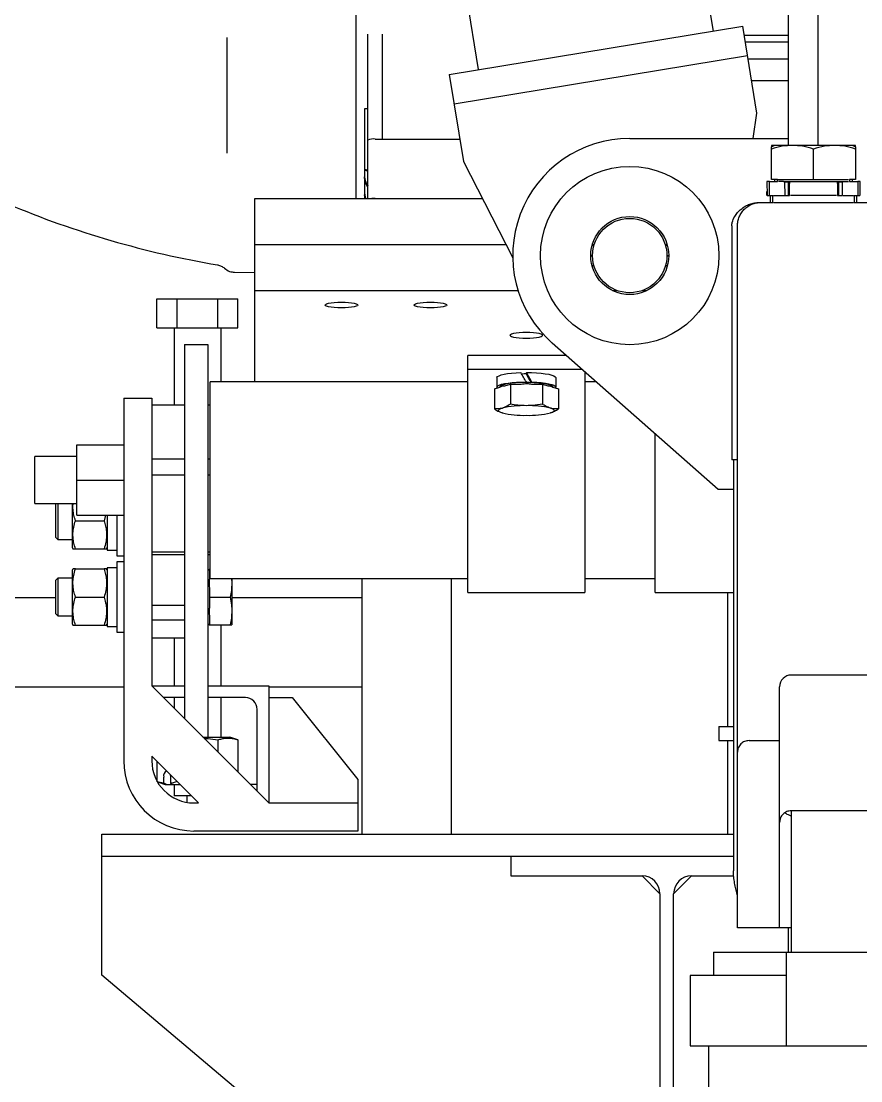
# Model space of a CAD drawing. Header units: millimetres. Extents: x 1293 to 41893, y 1011 to 26911.
# Drawn here: x 22808.7 to 23047.8, y 15268 to 15570 of the extents above; entities that cross this region are included whole.
import ezdxf

# ---------------------------------------------------------------- set-up
doc = ezdxf.new("R2010")
doc.units = ezdxf.units.MM
doc.header["$LTSCALE"] = 50
doc.layers.add('CAPA_1', color=7, linetype='Continuous')
doc.layers.add('MAQUINAS', color=11, linetype='Continuous')
doc.dimstyles.new('SLDDIMSTYLE2', dxfattribs={"dimtxt": 0.18, "dimasz": 30.769231, "dimexe": 0, "dimexo": 0.0625, "dimgap": 0, "dimtad": 0, "dimtih": 1, "dimtoh": 1, "dimdec": 0, "dimrnd": 1e-09, "dimzin": 0, "dimdsep": 46, "dimtxsty": 'Standard', "dimblk1": 'DOT', "dimblk2": 'DOT', "dimsah": 1, "dimcen": 0.09, "dimadec": 0, "dimazin": 0, "dimtfac": 30.769231, "dimtdec": 0, "dimtofl": 0, "dimtmove": 0, "dimatfit": 3, "dimldrblk": 'DOT', "dimfxl": 1, "dimfrac": 2, "dimtolj": 1, "dimtzin": 0, "dimarcsym": 0})

# ---------------------------------------------------------------- blocks, each defined once
blk = doc.blocks.new('_Dot')
at = {"color": 0, "linetype": 'ByBlock', "lineweight": -2}
blk.add_line((-0.5, 0), (-1, 0), dxfattribs=at)
at = {"color": 0, "linetype": 'ByBlock', "const_width": 0.5}
blk.add_lwpolyline([(-0.25, 0, 1), (0.25, 0, 1)], format="xyb", close=True, dxfattribs=at)

msp = doc.modelspace()

# ---------------------------------------------------------------- linework, layer by layer
at = {"color": 7, "linetype": 'Continuous', "lineweight": 25}
for p, q in [((23005.8280424, 15567.149781), (22757.6912138, 17078.1440349)), ((22938.9899745, 15556.1735736), (22690.8531459, 17067.1678276)), ((23027.1598566, 16385.8983679), (23027.1598566, 15534.5737325)), ((23035.5598566, 15783.5301166), (23035.5598566, 15534.5737325)), ((22904.0758566, 15519.3862292), (22904.0758566, 15733.977368)), ((22907.4758566, 15519.3862292), (22907.4758566, 15566.2452313)), ((22911.4758566, 15566.2452313), (22911.4758566, 15536.3596522)), ((22930.6352161, 15554.8015477), (23014.1828009, 15568.5218069)), ((23018.2556652, 15543.7206734), (23014.1828009, 15568.5218069)), ((22867.4091899, 15564.5725348), (22867.4060381, 15565.3188371)), ((22867.4091899, 15532.3207807), (22867.4091899, 15564.5725348)), ((23027.1598566, 15565.8945647), (23014.614249, 15565.8945647)), ((23027.1598566, 15563.9925292), (23014.9266029, 15563.9925292)), ((22932.007242, 15546.4467892), (23015.5548268, 15560.1670484)), ((23027.1598566, 15559.13299), (23015.7246408, 15559.13299)), ((22930.6352161, 15554.8015477), (22934.7080804, 15530.0004143)), ((23027.1598566, 15552.9698278), (23016.7367608, 15552.9698278)), ((22907.4758566, 15544.9616451), (22906.4758566, 15544.9616451)), ((22906.4758566, 15544.9616451), (22906.4758566, 15519.3862292)), ((23017.2023128, 15536.5117012), (23018.2556652, 15543.7206734)), ((22909.4758566, 15536.3596522), (22933.6637607, 15536.3596522)), ((22982.0131899, 15536.5117012), (23027.1598566, 15536.5117012)), ((22934.7080804, 15530.0004143), (22948.6862587, 15502.5250951)), ((22906.4758566, 15527.7674741), (22907.4758566, 15527.5927567)), ((22907.4758566, 15527.1953609), (22906.4758566, 15527.3679399)), ((22906.4758566, 15520.9436564), (22906.7785758, 15519.3862292)), ((22875.2425232, 15467.222143), (22875.2425232, 15519.3862292)), ((22875.2425232, 15519.3862292), (22940.1080894, 15519.3862292)), ((22906.6439648, 15519.3862292), (22906.4758566, 15520.4898476)), ((22909.4758566, 15519.4209588), (22940.0904206, 15519.4209588)), ((22875.2425232, 15506.3133419), (22946.758973, 15506.3133419)), ((22971.8170064, 15506.0147012), (22971.2644462, 15506.0147012)), ((22971.3477215, 15506.3133419), (22971.9048328, 15506.3133419)), ((22992.121547, 15506.3133419), (22992.6786583, 15506.3133419)), ((22992.7619336, 15506.0147012), (22992.2093734, 15506.0147012)), ((22970.8965492, 15503.1543276), (22971.4298839, 15503.1543276)), ((22970.896674, 15503.1204622), (22971.430015, 15503.1204622)), ((22992.5963648, 15503.1204622), (22993.1297057, 15503.1204622)), ((22992.5964959, 15503.1543276), (22993.1298306, 15503.1543276)), ((22864.6668279, 15500.5535943), (22864.6720262, 15500.5550994)), ((22971.2734396, 15500.3081691), (22971.8264876, 15500.3081691)), ((22992.1998922, 15500.3081691), (22992.7529402, 15500.3081691)), ((22866.6126185, 15499.6322125), (22866.6127448, 15499.6341732)), ((22869.4670025, 15498.4158327), (22875.2425232, 15498.3150206)), ((22869.4672407, 15498.4294778), (22869.4909037, 15498.4178471)), ((22847.3621845, 15482.5483679), (22847.3621845, 15490.8817012)), ((22847.3621845, 15490.8817012), (22870.4561953, 15490.8817012)), ((22853.1356872, 15482.5483679), (22853.1356872, 15490.8817012)), ((22864.6826926, 15482.5483679), (22864.6826926, 15490.8817012)), ((22870.4561953, 15482.5483679), (22870.4561953, 15490.8817012)), ((22875.2425232, 15493.1825718), (22950.2138947, 15493.1825718)), ((22977.1485893, 15493.1825718), (22978.5359776, 15493.1825718)), ((22985.4904022, 15493.1825718), (22986.8777905, 15493.1825718)), ((22847.3621845, 15482.5483679), (22870.4561953, 15482.5483679)), ((22852.2425232, 15482.5483679), (22852.2425232, 15460.5152545)), ((22865.5758566, 15482.5483679), (22865.5758566, 15467.222143)), ((22855.2425232, 15477.8702053), (22855.2425232, 15371.2150346)), ((22855.2425232, 15477.8702053), (22861.9091899, 15477.8702053)), ((22861.9091899, 15477.8702053), (22861.9091899, 15365.9798254)), ((23007.1598566, 15436.5117012), (22959.951881, 15478.1901755)), ((22963.9502936, 15474.6600996), (22935.9091899, 15474.6600996)), ((22935.9091899, 15407.2079261), (22935.9091899, 15474.6600996)), ((22968.4121441, 15470.7208686), (22935.9091899, 15470.7208686)), ((22952.5758566, 15469.8584159), (22952.5758566, 15469.3837776)), ((22969.2425232, 15469.9877523), (22969.2425232, 15407.2079261)), ((22935.9091899, 15467.222143), (22862.5758566, 15467.222143)), ((22862.5758566, 15411.2079261), (22862.5758566, 15467.222143)), ((22944.2091899, 15468.4055595), (22944.2091899, 15465.7137517)), ((22952.5758566, 15467.1666081), (22952.5758566, 15467.0155342)), ((22954.1539473, 15467.1405305), (22954.1539473, 15466.9863647)), ((22960.9425232, 15468.4055595), (22960.9425232, 15465.7137517)), ((22972.3750471, 15467.222143), (22969.2425232, 15467.222143)), ((22943.4652693, 15465.1885209), (22944.9964578, 15465.6490525)), ((22943.4652693, 15465.1885209), (22943.4652693, 15459.4676979)), ((22945.1966503, 15465.943291), (22944.8466299, 15465.6039892)), ((22946.4893744, 15466.0980733), (22948.0205629, 15466.558605)), ((22948.0205629, 15466.558605), (22948.0205629, 15460.837782)), ((22948.0205629, 15466.558605), (22951.0829399, 15466.558605)), ((22954.0687732, 15466.558605), (22957.1311502, 15466.558605)), ((22957.1311502, 15466.558605), (22957.1311502, 15460.837782)), ((22957.1311502, 15466.558605), (22958.6623387, 15466.0980733)), ((22960.3050832, 15465.6039892), (22959.9550628, 15465.943291)), ((22960.1552553, 15465.6490525), (22961.6864438, 15465.1885209)), ((22961.6864438, 15465.1885209), (22961.6864438, 15459.4676979)), ((22837.9091899, 15462.5483679), (22837.9091899, 15359.2150346)), ((22837.9091899, 15462.5483679), (22845.9091899, 15462.5483679)), ((22845.9091899, 15462.5483679), (22845.9091899, 15380.5483679)), ((22855.2425232, 15460.5152545), (22845.9091899, 15460.5152545)), ((22862.5758566, 15460.5152545), (22861.9091899, 15460.5152545)), ((22989.2425232, 15407.2079261), (22989.2425232, 15452.3303655)), ((22824.5758566, 15429.2150346), (22824.5758566, 15449.2150346)), ((22824.5758566, 15449.2150346), (22837.9091899, 15449.2150346)), ((22824.5758566, 15445.8817012), (22812.5758566, 15445.8817012)), ((22812.5758566, 15432.5483679), (22812.5758566, 15445.8817012)), ((22845.9091899, 15445.2198828), (22855.2425232, 15445.2198828)), ((22861.9091899, 15445.2198828), (22862.5758566, 15445.2198828)), ((22855.2425232, 15440.5774546), (22845.9091899, 15440.5774546)), ((22862.5758566, 15440.5774546), (22861.9091899, 15440.5774546)), ((22824.5758566, 15439.2150346), (22837.9091899, 15439.2150346)), ((23011.528123, 15436.5117012), (23007.1598566, 15436.5117012)), ((22812.5758566, 15432.5483679), (22824.5758566, 15432.5483679)), ((22818.6857351, 15432.5483679), (22818.5758566, 15432.4384894)), ((22818.5758566, 15422.8384894), (22818.5758566, 15432.4384894)), ((22819.1091899, 15432.5483679), (22819.1091899, 15422.3051561)), ((22823.3091899, 15419.8884894), (22823.3091899, 15432.5483679)), ((22824.1680586, 15427.6384894), (22832.3169878, 15427.6384894)), ((22824.5758566, 15429.2150346), (22837.9091899, 15429.2150346)), ((22832.7393381, 15429.2150346), (22832.3169878, 15427.6384894)), ((22833.1758566, 15429.2150346), (22833.1758566, 15419.2718227)), ((22835.9091899, 15429.2150346), (22835.9091899, 15417.6384894)), ((22818.5758566, 15422.8384894), (22819.1091899, 15422.3051561)), ((22819.1091899, 15422.3051561), (22823.3091899, 15422.3051561)), ((22823.3091899, 15419.8884894), (22823.4535275, 15419.6384894)), ((22824.1680586, 15419.6384894), (22832.3169878, 15419.6384894)), ((22833.031519, 15419.6384894), (22833.1758566, 15419.8884894)), ((22833.1758566, 15419.2718227), (22835.9091899, 15419.2718227)), ((22845.9091899, 15418.7334001), (22855.2425232, 15418.7334001)), ((22861.9091899, 15418.7334001), (22862.5758566, 15418.7334001)), ((22835.9091899, 15417.6384894), (22837.9091899, 15417.6384894)), ((22837.9091899, 15415.8817012), (22835.9091899, 15415.8817012)), ((22835.9091899, 15415.8817012), (22835.9091899, 15395.8817012)), ((22855.2425232, 15417.9148147), (22845.9091899, 15417.9148147)), ((22862.5758566, 15417.9148147), (22861.9091899, 15417.9148147)), ((22823.4535275, 15413.8817012), (22823.3091899, 15413.6317012)), ((22823.3091899, 15398.1317012), (22823.3091899, 15413.6317012)), ((22824.1680586, 15413.8817012), (22832.3169878, 15413.8817012)), ((22833.1758566, 15413.6317012), (22833.031519, 15413.8817012)), ((22833.1758566, 15414.2483679), (22833.1758566, 15397.5150346)), ((22862.3025232, 15413.7717012), (22861.9091899, 15413.3783679)), ((22862.5758566, 15413.7717012), (22862.3188296, 15413.7717012)), ((22862.4425232, 15411.119605), (22862.4425232, 15413.7717012)), ((22819.1091899, 15411.2150346), (22818.5758566, 15410.6817012)), ((22818.5758566, 15401.0817012), (22818.5758566, 15410.6817012)), ((22823.3091899, 15411.2150346), (22819.1091899, 15411.2150346)), ((22819.1091899, 15411.2150346), (22819.1091899, 15400.5483679)), ((22862.5758566, 15411.2079261), (22935.9091899, 15411.2079261)), ((22868.6274174, 15411.2079261), (22868.6958566, 15409.8267012)), ((22868.6958566, 15411.2079261), (22868.6958566, 15397.9917012)), ((22905.8365232, 15338.3617012), (22905.8365232, 15411.2079261)), ((22931.2365232, 15338.3617012), (22931.2365232, 15411.2079261)), ((22969.2425232, 15411.2079261), (22989.2425232, 15411.2079261)), ((22862.4425232, 15403.229605), (22862.4425232, 15408.5337975)), ((22935.9091899, 15407.2079261), (22969.2425232, 15407.2079261)), ((22989.2425232, 15407.2079261), (23011.528123, 15407.2079261)), ((23009.8785232, 15407.2079261), (23009.8785232, 15368.9869991)), ((22341.3898566, 15405.7277012), (22818.5758566, 15405.7277012)), ((22824.1680586, 15405.8817012), (22832.3169878, 15405.8817012)), ((22845.9091899, 15403.5871248), (22855.2425232, 15403.5871248)), ((22862.4425232, 15405.8817012), (22868.2515991, 15405.8817012)), ((22868.6958566, 15405.7277012), (22905.8365232, 15405.7277012)), ((22818.5758566, 15401.0817012), (22819.1091899, 15400.5483679)), ((22819.1091899, 15400.5483679), (22823.3091899, 15400.5483679)), ((22862.4425232, 15397.9917012), (22862.4425232, 15400.6437975)), ((22823.3091899, 15398.1317012), (22823.4535275, 15397.8817012)), ((22824.1680586, 15397.8817012), (22832.3169878, 15397.8817012)), ((22833.031519, 15397.8817012), (22833.1758566, 15398.1317012)), ((22833.1758566, 15397.5150346), (22835.9091899, 15397.5150346)), ((22855.2425232, 15399.314749), (22845.9091899, 15399.314749)), ((22861.9091899, 15398.3850346), (22862.3025232, 15397.9917012)), ((22862.4425232, 15397.9917012), (22868.2515991, 15397.9917012)), ((22865.5758566, 15397.9917012), (22865.5758566, 15380.5483679)), ((22835.9091899, 15395.8817012), (22837.9091899, 15395.8817012)), ((22845.9091899, 15394.2984535), (22855.2425232, 15394.2984535)), ((22852.2425232, 15394.2984535), (22852.2425232, 15380.5483679)), ((22341.3898566, 15380.3277012), (22837.9091899, 15380.3277012)), ((22879.2425232, 15347.2150346), (22845.9091899, 15380.5483679)), ((22845.9091899, 15380.5483679), (22855.2425232, 15380.5483679)), ((22861.9091899, 15380.5483679), (22879.2425232, 15380.5483679)), ((22879.2425232, 15380.5483679), (22879.2425232, 15347.2150346)), ((22879.2425232, 15380.3277012), (22905.8365232, 15380.3277012)), ((22855.2425232, 15377.2150346), (22849.2425232, 15377.2150346)), ((22852.2425232, 15377.2150346), (22852.2425232, 15374.2150346)), ((22872.5758566, 15377.2150346), (22861.9091899, 15377.2150346)), ((22865.5758566, 15377.2150346), (22865.5758566, 15365.9925309)), ((22879.2425232, 15377.2150346), (22885.9091899, 15377.2150346)), ((22885.9091899, 15377.2150346), (22904.5758566, 15353.8817012)), ((22875.9091899, 15350.5483679), (22875.9091899, 15373.8817012)), ((22860.4777324, 15365.9798254), (22861.9091899, 15365.9798254)), ((22861.9091899, 15365.9925309), (22868.1425232, 15365.9925309)), ((22864.6826926, 15365.1504232), (22864.6826926, 15361.7748652)), ((22870.4561953, 15365.1504232), (22868.1425232, 15365.9925309)), ((22870.4561953, 15365.1504232), (22870.4561953, 15356.0013625)), ((23009.8785232, 15364.9869991), (23009.8785232, 15338.3617012)), ((22845.9091899, 15360.5483679), (22845.9091899, 15359.2150346)), ((22845.9091899, 15360.5483679), (22859.2425232, 15347.2150346)), ((22847.3621845, 15359.0953733), (22847.3621845, 15353.4913402)), ((22847.4950989, 15353.2529285), (22849.6758566, 15352.4591976)), ((22849.2989359, 15352.8033556), (22849.2989359, 15354.5591976)), ((22849.6758566, 15352.4591976), (22851.9448321, 15352.4591976)), ((22851.1989359, 15354.5591976), (22851.1989359, 15352.8033556)), ((22851.9448321, 15352.4591976), (22851.9690005, 15352.4859691)), ((22852.0340168, 15352.4591976), (22853.9983602, 15352.4591976)), ((22852.2425232, 15352.4591976), (22852.2425232, 15349.2150346)), ((22853.1356872, 15353.3218706), (22853.1356872, 15353.3013054)), ((22873.9091899, 15352.5483679), (22875.9091899, 15352.5483679)), ((22904.5758566, 15353.8817012), (22904.5758566, 15339.2150346)), ((22857.2425232, 15349.2150346), (22852.2425232, 15349.2150346)), ((22855.9091899, 15349.2150346), (22855.9091899, 15347.382875)), ((22857.9091899, 15347.2150346), (22859.2425232, 15347.2150346)), ((22879.2425232, 15347.2150346), (22904.5758566, 15347.2150346)), ((22831.6925232, 15338.3617012), (23011.528123, 15338.3617012)), ((22831.6925232, 15298.1450346), (22831.6925232, 15338.3617012)), ((22904.5758566, 15339.2150346), (22857.9091899, 15339.2150346)), ((22831.6925232, 15332.0117012), (23011.528123, 15332.0117012)), ((22948.1258566, 15332.0117012), (22948.1258566, 15326.4237012)), ((22948.1258566, 15326.4237012), (22985.5485232, 15326.4237012)), ((22985.5485232, 15326.4237012), (22990.6285232, 15321.3437012)), ((22994.5231899, 15321.3437012), (22999.6031899, 15326.4237012)), ((22999.6031899, 15326.4237012), (23011.6259181, 15326.4237012)), ((22990.6285232, 15321.3437012), (22990.6285232, 15204.8423679)), ((22994.5231899, 15204.8423679), (22994.5231899, 15321.3437012)), ((23027.1598566, 15311.6536658), (23027.1598566, 15304.7117012)), ((22948.1258566, 15199.7623679), (22831.6925232, 15298.1450346))]:
    msp.add_line(p, q, dxfattribs=at)
at = {"color": 7, "linetype": 'Continuous', "lineweight": 25, "flags": 128}
for points in [[(22895.2425232, 15489.0728983), (22895.3595263, 15489.25322), (22895.7046685, 15489.4244995), (22896.260643, 15489.5781484), (22896.9995708, 15489.7064618), (22897.8843991, 15489.8030058), (22898.8707589, 15489.8629391), (22899.9091899, 15489.8832565), (22900.9476209, 15489.8629391), (22901.9339807, 15489.8030058), (22902.818809, 15489.7064618), (22903.5577368, 15489.5781484), (22904.1137113, 15489.4244995), (22904.4588535, 15489.25322), (22904.5758566, 15489.0728983)], [(22904.5758566, 15489.0728983), (22904.4588535, 15488.8925767), (22904.1137113, 15488.7212971), (22903.5577368, 15488.5676483), (22902.818809, 15488.4393348), (22901.9339807, 15488.3427908), (22900.9476209, 15488.2828575), (22899.9091899, 15488.2625401), (22898.8707589, 15488.2828575), (22897.8843991, 15488.3427908), (22896.9995708, 15488.4393348), (22896.260643, 15488.5676483), (22895.7046685, 15488.7212971), (22895.3595263, 15488.8925767), (22895.2425232, 15489.0728983)], [(22920.5758566, 15489.0728983), (22920.6928596, 15489.25322), (22921.0380018, 15489.4244995), (22921.5939763, 15489.5781484), (22922.3329041, 15489.7064618), (22923.2177324, 15489.8030058), (22924.2040922, 15489.8629391), (22925.2425232, 15489.8832565), (22926.2809542, 15489.8629391), (22927.267314, 15489.8030058), (22928.1521423, 15489.7064618), (22928.8910701, 15489.5781484), (22929.4470446, 15489.4244995), (22929.7921868, 15489.25322), (22929.9091899, 15489.0728983)], [(22929.9091899, 15489.0728983), (22929.7921868, 15488.8925767), (22929.4470446, 15488.7212971), (22928.8910701, 15488.5676483), (22928.1521423, 15488.4393348), (22927.267314, 15488.3427908), (22926.2809542, 15488.2828575), (22925.2425232, 15488.2625401), (22924.2040922, 15488.2828575), (22923.2177324, 15488.3427908), (22922.3329041, 15488.4393348), (22921.5939763, 15488.5676483), (22921.0380018, 15488.7212971), (22920.6928596, 15488.8925767), (22920.5758566, 15489.0728983)], [(22957.2425232, 15480.4483722), (22957.1255201, 15480.6286938), (22956.7803779, 15480.7999734), (22956.2244035, 15480.9536222), (22955.4854756, 15481.0819357), (22954.6006473, 15481.1784796), (22953.6142876, 15481.2384129), (22952.5758566, 15481.2587303), (22951.5374255, 15481.2384129), (22950.5510658, 15481.1784796), (22949.6662375, 15481.0819357), (22948.9273096, 15480.9536222), (22948.3713352, 15480.7999734), (22948.026193, 15480.6286938), (22947.9091899, 15480.4483722)], [(22947.9091899, 15480.4483722), (22948.026193, 15480.2680505), (22948.3713352, 15480.0967709), (22948.9273096, 15479.9431221), (22949.6662375, 15479.8148086), (22950.5510658, 15479.7182647), (22951.5374255, 15479.6583314), (22952.5758566, 15479.638014), (22953.6142876, 15479.6583314), (22954.6006473, 15479.7182647), (22955.4854756, 15479.8148086), (22956.2244035, 15479.9431221), (22956.7803779, 15480.0967709), (22957.1255201, 15480.2680505), (22957.2425232, 15480.4483722)], [(22944.2091899, 15468.4055595), (22944.2162221, 15468.4651143), (22944.3904048, 15468.7063015), (22944.7937179, 15468.9390702), (22945.4148717, 15469.1569046), (22946.2364785, 15469.3537071), (22947.2355398, 15469.5239687), (22948.3840893, 15469.6629234), (22949.6499763, 15469.7666814), (22950.9977658, 15469.8323384)], [(22952.5758566, 15469.8584159), (22954.028713, 15469.8363438), (22955.4374251, 15469.770798), (22956.7591899, 15469.6637701), (22957.9538462, 15469.5185121), (22958.9850951, 15469.3394376), (22959.8216024, 15469.1319877), (22960.4379515, 15468.9024657), (22960.8154148, 15468.6578454), (22960.9425232, 15468.4055595)], [(22944.3449412, 15465.4530975), (22944.2617977, 15465.5510833), (22944.2223522, 15465.795214), (22944.4189597, 15466.0370426), (22944.8460645, 15466.2697357), (22945.4915974, 15466.4867179), (22946.3373171, 15466.6818576), (22947.3593252, 15466.8496405), (22948.5287419, 15466.9853256), (22949.8125217, 15467.0850786), (22951.1743878, 15467.1460807), (22952.5758566, 15467.1666081)], [(22959.0681603, 15466.3646429), (22958.2688621, 15466.5607152), (22957.2756954, 15466.7279451), (22956.1224813, 15466.8606379), (22954.8484911, 15466.9542749), (22953.4971091, 15467.0056673), (22952.114355, 15467.0130651), (22950.7473167, 15466.9762163), (22949.4425472, 15466.8963759), (22948.2444787, 15466.7762625), (22947.1939102, 15466.6199666), (22946.3266173, 15466.4328107), (22945.6721349, 15466.2211681), (22945.2527503, 15465.992246), (22945.1966503, 15465.943291)], [(22952.5758566, 15469.4474486), (22951.9486858, 15469.441741), (22951.2285049, 15469.4208393)], [(22954.1539473, 15467.1405305), (22955.5418728, 15467.0722516), (22956.8416266, 15466.9635882), (22958.0145705, 15466.8177704), (22959.025836, 15466.6391331), (22959.8453609, 15466.4329868), (22960.4487829, 15466.2054594), (22960.8181639, 15465.963315), (22960.9425232, 15465.7137517)], [(22959.9550628, 15465.943291), (22959.646371, 15466.1464053), (22959.0681603, 15466.3646429)], [(22960.9425232, 15465.7137517), (22960.8243107, 15465.4703892), (22960.8067719, 15465.4530975)], [(22945.7429161, 15458.3451476), (22945.286447, 15458.5058812), (22944.9547018, 15458.6755858), (22944.7533566, 15458.8513578), (22944.6858566, 15459.0301897), (22944.7533566, 15459.2090216), (22944.9547018, 15459.3847936), (22945.286447, 15459.5544982), (22945.7429161, 15459.7152318)], [(22959.408797, 15459.7152318), (22959.8652661, 15459.5544982), (22960.1970113, 15459.3847936), (22960.3983565, 15459.2090216), (22960.4658566, 15459.0301897), (22960.3983565, 15458.8513578), (22960.1970113, 15458.6755858), (22959.8652661, 15458.5058812), (22959.408797, 15458.3451476)], [(22851.1142681, 15355.3432897), (22851.1266214, 15355.2862961), (22851.1989359, 15354.5591976)]]:
    msp.add_lwpolyline(points, dxfattribs=at)
at = {"color": 7, "linetype": 'Continuous', "lineweight": 25}
for radius in [25.4, 11.1166667, 10.5833333]:
    msp.add_circle((22982.0131899, 15503.1783679), radius, dxfattribs=at)
for centre, radius, start, end in [((22908.9909334, 15533.2197947), 3.1770829, 81.220539053, 118.48161318), ((22982.0131899, 15503.1783679), 33.3333333, 90, 228.559702872), ((22909.4517721, 15509.0664953), 10.3544916, 89.866730487, 94.695912296), ((22909.6309131, 15766.7395366), 270, 247.167883296, 260.413080829), ((22951.8539137, 15433.1812348), 27.2286116, 88.480674499, 102.969535847), ((22951.8539137, 15484.8791446), 27.2286116, 257.030464152, 271.519325501), ((22953.2977994, 15433.1812348), 27.2286116, 77.030464153, 91.519325501), ((22953.2977994, 15484.8791446), 27.2286116, 268.480674499, 282.969535847), ((22872.5758566, 15373.8817012), 3.3333333, 0, 90), ((22857.9091899, 15359.2150346), 20, 180, 270), ((22857.9091899, 15359.2150346), 12, 180, 270), ((22851.2304217, 15354.8609309), 1.9549119, 127.38827176, 188.878881258), ((22985.5485232, 15321.3437012), 5.08, 0, 90), ((22999.6031899, 15321.3437012), 5.08, 90, 180)]:
    msp.add_arc(centre, radius, start, end, dxfattribs=at)
for centre, major_axis, ratio, start_param, end_param in [((22952.5758566, 15465.7137517), (-8.3426635, 14.3403629), 0.0441625441, 4.7881555026, 4.9779085926), ((22952.5758566, 15468.4055595), (-8.3426635, 14.3403629), 0.0441625441, 4.5984024125, 4.7881555026), ((22952.5758566, 15468.4055595), (-5.6171718, 9.6554634), 0.0441625441, 4.539944727, 4.7881555026), ((22833.1758566, 15405.8817012), (14.4914918, 0), 0.5773502692, 1.4763438258, 1.5707963268), ((22835.9091899, 15405.8817012), (14.4914918, 0), 0.5773502692, 1.5707963268, 1.7605494168)]:
    msp.add_ellipse(centre, major_axis=major_axis, ratio=ratio, start_param=start_param, end_param=end_param, dxfattribs=at)
for points, knots in [([(22906.4758566, 15526.0446349), (22906.5249609, 15525.3589103), (22906.6014079, 15524.2913558), (22907.2454894, 15523.4525159), (22907.4758566, 15523.1524899)], [0, 0, 0, 0, 0.6423322199, 1, 1, 1, 1]), ([(22907.4340842, 15522.609362), (22907.1507766, 15523.0831528), (22906.5986903, 15524.0064366), (22906.5160764, 15525.072044), (22906.4758566, 15525.5908261)], [0, 0, 0, 0, 0.5131583086, 1, 1, 1, 1]), ([(22864.6744245, 15500.5085914), (22865.0212672, 15500.4260949), (22865.724127, 15500.2589196), (22866.3190197, 15499.7913946), (22866.6203487, 15499.5545807)], [0, 0, 0, 0, 0.49347333539, 1, 1, 1, 1]), ([(22866.6066781, 15499.5672349), (22867.0760397, 15499.2192851), (22867.9666281, 15498.5590691), (22869.0013626, 15498.4623001), (22869.490767, 15498.4165307)], [0, 0, 0, 0, 0.5270241305, 1, 1, 1, 1]), ([(22951.0829399, 15466.558605), (22951.6401002, 15466.6326146), (22952.6368645, 15466.7650184), (22953.630534, 15466.6217783), (22954.0687732, 15466.558605)], [0, 0, 0, 0, 0.5589688535, 1, 1, 1, 1]), ([(22944.9964578, 15465.6490525), (22945.2750379, 15465.80685), (22945.7734201, 15466.0891509), (22946.2702548, 15466.0953426), (22946.4893744, 15466.0980733)], [0, 0, 0, 0, 0.5589688535, 1, 1, 1, 1]), ([(22958.6623387, 15466.0980733), (22958.9409188, 15466.0882951), (22959.4393009, 15466.0708017), (22959.9361357, 15465.7781299), (22960.1552553, 15465.6490525)], [0, 0, 0, 0, 0.5589688535, 1, 1, 1, 1]), ([(22948.0205629, 15460.837782), (22947.5768734, 15460.5611626), (22946.8220899, 15460.0905909), (22946.0578908, 15459.8247865), (22945.7429161, 15459.7152318)], [0, 0, 0, 0, 0.5878368927, 1, 1, 1, 1]), ([(22952.5758566, 15460.4002738), (22951.76647, 15460.4246874), (22950.2378889, 15460.470794), (22948.7300149, 15460.7203611), (22948.0205629, 15460.837782)], [0, 0, 0, 0, 0.5295018363, 1, 1, 1, 1]), ([(22957.1311502, 15460.837782), (22956.243771, 15460.69461), (22954.734204, 15460.4510526), (22953.2058059, 15460.4150944), (22952.5758566, 15460.4002738)], [0, 0, 0, 0, 0.5878368927, 1, 1, 1, 1]), ([(22959.408797, 15459.7152318), (22959.0041037, 15459.8613639), (22958.2398132, 15460.1373442), (22957.4858762, 15460.6136711), (22957.1311502, 15460.837782)], [0, 0, 0, 0, 0.5295018363, 1, 1, 1, 1]), ([(22945.7429161, 15459.7152318), (22945.3382229, 15459.6179267), (22944.5739323, 15459.4341596), (22943.8199953, 15459.456967), (22943.4652693, 15459.4676979)], [0, 0, 0, 0, 0.5295018363, 1, 1, 1, 1]), ([(22943.4652693, 15459.4676979), (22943.9089245, 15459.1903302), (22944.6404433, 15458.7329939), (22945.3810882, 15458.4741287), (22945.6725431, 15458.3722614)], [0, 0, 0, 0, 0.60648497666, 1, 1, 1, 1]), ([(22961.6864438, 15459.4676979), (22961.2427542, 15459.4579732), (22960.4879707, 15459.4414302), (22959.7237717, 15459.6353183), (22959.408797, 15459.7152318)], [0, 0, 0, 0, 0.5878368927, 1, 1, 1, 1]), ([(22959.4791063, 15458.3738575), (22959.8602813, 15458.5120036), (22960.6010293, 15458.7804667), (22961.3317421, 15459.2431181), (22961.6864438, 15459.4676979)], [0, 0, 0, 0, 0.5145811349, 1, 1, 1, 1]), ([(22824.1680586, 15427.6384894), (22824.0043947, 15428.1712783), (22823.6958307, 15429.1757728), (22823.4781297, 15430.6672544), (22823.413377, 15431.7785748), (22823.4979344, 15432.3938783), (22823.5191649, 15432.5483679)], [0, 0, 0, 0, 0.3322219037, 0.6263552041, 0.9061857167, 1, 1, 1, 1]), ([(22824.1680586, 15419.6384894), (22824.0054678, 15420.1711896), (22823.6989267, 15421.1755169), (22823.4675983, 15422.6681248), (22823.430392, 15424.1848606), (22823.6303967, 15425.850822), (22823.9813131, 15427.0175808), (22824.1680586, 15427.6384894)], [0, 0, 0, 0, 0.20345664296, 0.38358737252, 0.55495890483, 0.76316453664, 1, 1, 1, 1]), ([(22832.3169878, 15427.6384894), (22832.4795787, 15427.1057892), (22832.7861197, 15426.1014619), (22833.0174482, 15424.608854), (22833.0546545, 15423.0921182), (22832.8546497, 15421.4261568), (22832.5037334, 15420.259398), (22832.3169878, 15419.6384894)], [0, 0, 0, 0, 0.203456643, 0.3835873725, 0.5549589048, 0.7631645367, 1, 1, 1, 1]), ([(22823.4737139, 15419.6384894), (22823.4682762, 15419.6384894), (22823.4421964, 15419.6384894), (22823.6412331, 15419.6384894), (22823.9850769, 15419.6384894), (22824.1680586, 15419.6384894)], [0, 0, 0, 0, 0.1097190221, 0.5262232854, 1, 1, 1, 1]), ([(22832.3169878, 15419.6384894), (22832.477898, 15419.6384894), (22832.7812704, 15419.6384894), (22833.0089714, 15419.6384894), (22833.0106667, 15419.6384894), (22833.0113326, 15419.6384894)], [0, 0, 0, 0, 0.406822448, 0.7670034836, 1, 1, 1, 1]), ([(22824.1680586, 15405.8817012), (22824.0054678, 15406.4144014), (22823.6989267, 15407.4187287), (22823.4675983, 15408.9113366), (22823.430392, 15410.4280725), (22823.6303967, 15412.0940338), (22823.9813131, 15413.2607926), (22824.1680586, 15413.8817012)], [0, 0, 0, 0, 0.203456643, 0.3835873725, 0.5549589048, 0.7631645367, 1, 1, 1, 1]), ([(22824.1680586, 15413.8817012), (22824.0071484, 15413.8817012), (22823.703776, 15413.8817012), (22823.4760751, 15413.8817012), (22823.4743798, 15413.8817012), (22823.4737139, 15413.8817012)], [0, 0, 0, 0, 0.4068224481, 0.7670034837, 1, 1, 1, 1]), ([(22832.3169878, 15413.8817012), (22832.4795787, 15413.3490011), (22832.7861197, 15412.3446738), (22833.0174482, 15410.8520659), (22833.0546545, 15409.33533), (22832.8546497, 15407.6693687), (22832.5037334, 15406.5026099), (22832.3169878, 15405.8817012)], [0, 0, 0, 0, 0.203456643, 0.3835873725, 0.5549589048, 0.7631645367, 1, 1, 1, 1]), ([(22833.0113326, 15413.8817012), (22833.0167703, 15413.8817012), (22833.04285, 15413.8817012), (22832.8438134, 15413.8817012), (22832.4999696, 15413.8817012), (22832.3169878, 15413.8817012)], [0, 0, 0, 0, 0.1097190221, 0.5262232854, 1, 1, 1, 1]), ([(22862.3025232, 15409.8267012), (22862.3100259, 15410.0671853), (22862.3235597, 15410.5009891), (22862.405851, 15410.9289078), (22862.4425232, 15411.119605)], [0, 0, 0, 0, 0.5543613921, 1, 1, 1, 1]), ([(22862.4425232, 15408.5337975), (22862.3974694, 15408.7759278), (22862.3177453, 15409.2043849), (22862.3071367, 15409.6380915), (22862.3025232, 15409.8267012)], [0, 0, 0, 0, 0.5651211938, 1, 1, 1, 1]), ([(22868.6958566, 15409.8267012), (22868.6710664, 15409.125752), (22868.6242485, 15407.8019619), (22868.3708314, 15406.4961047), (22868.2515991, 15405.8817012)], [0, 0, 0, 0, 0.52950183629, 1, 1, 1, 1]), ([(22824.1680586, 15397.8817012), (22824.0054678, 15398.4144014), (22823.6989267, 15399.4187287), (22823.4675983, 15400.9113366), (22823.430392, 15402.4280725), (22823.6303967, 15404.0940338), (22823.9813131, 15405.2607926), (22824.1680586, 15405.8817012)], [0, 0, 0, 0, 0.203456643, 0.3835873725, 0.5549589048, 0.7631645366, 1, 1, 1, 1]), ([(22832.3169878, 15405.8817012), (22832.4795787, 15405.3490011), (22832.7861197, 15404.3446738), (22833.0174482, 15402.8520659), (22833.0546545, 15401.33533), (22832.8546497, 15399.6693687), (22832.5037334, 15398.5026099), (22832.3169878, 15397.8817012)], [0, 0, 0, 0, 0.203456643, 0.3835873725, 0.5549589048, 0.7631645367, 1, 1, 1, 1]), ([(22862.4425232, 15400.6437975), (22862.3673719, 15401.1263124), (22862.2329256, 15401.9895356), (22862.3783753, 15402.8500787), (22862.4425232, 15403.229605)], [0, 0, 0, 0, 0.5589688535, 1, 1, 1, 1]), ([(22868.2515991, 15405.8817012), (22868.3969798, 15405.1132084), (22868.6442944, 15403.805885), (22868.6808073, 15402.4822534), (22868.6958566, 15401.9367012)], [0, 0, 0, 0, 0.5878368927, 1, 1, 1, 1]), ([(22868.6958566, 15401.9367012), (22868.6710664, 15401.235752), (22868.6242485, 15399.9119619), (22868.3708314, 15398.6061047), (22868.2515991, 15397.9917012)], [0, 0, 0, 0, 0.5295018363, 1, 1, 1, 1]), ([(22823.4737139, 15397.8817012), (22823.4682762, 15397.8817012), (22823.4421964, 15397.8817012), (22823.6412331, 15397.8817012), (22823.9850769, 15397.8817012), (22824.1680586, 15397.8817012)], [0, 0, 0, 0, 0.1097190221, 0.5262232854, 1, 1, 1, 1]), ([(22832.3169878, 15397.8817012), (22832.477898, 15397.8817012), (22832.7812704, 15397.8817012), (22833.0089714, 15397.8817012), (22833.0106667, 15397.8817012), (22833.0113326, 15397.8817012)], [0, 0, 0, 0, 0.406822448, 0.7670034836, 1, 1, 1, 1]), ([(22862.3188296, 15397.9917012), (22862.3134323, 15397.9917012), (22862.2669613, 15397.9917012), (22862.3601541, 15397.9917012), (22862.4425232, 15397.9917012)], [0, 0, 0, 0, 0.1161424443, 1, 1, 1, 1]), ([(22868.2515991, 15397.9917012), (22868.3969798, 15397.9917012), (22868.6442944, 15397.9917012), (22868.6808073, 15397.9917012), (22868.6958566, 15397.9917012)], [0, 0, 0, 0, 0.5878368927, 1, 1, 1, 1]), ([(22860.8363057, 15365.6212521), (22861.2177907, 15365.6005537), (22862.5091254, 15365.5304891), (22863.7842584, 15365.3075217), (22864.6826926, 15365.1504232)], [0, 0, 0, 0, 0.2954192007, 1, 1, 1, 1]), ([(22864.6826926, 15365.1504232), (22865.0682399, 15365.2787403), (22865.7990467, 15365.5219662), (22866.8717587, 15365.7024905), (22867.9621433, 15365.7315234), (22869.1569137, 15365.5762826), (22870.0066235, 15365.2977772), (22870.4561953, 15365.1504232)], [0, 0, 0, 0, 0.201831091, 0.3825718256, 0.5554308576, 0.7647835422, 1, 1, 1, 1]), ([(22849.2989359, 15352.8033556), (22848.9523677, 15352.8637013), (22848.3033279, 15352.9767144), (22847.6613603, 15353.1981226), (22847.3621845, 15353.3013054)], [0, 0, 0, 0, 0.5339706758, 1, 1, 1, 1]), ([(22850.1340168, 15352.4591976), (22849.9812383, 15352.522073), (22849.7028338, 15352.6366494), (22849.4245206, 15352.7515213), (22849.2989359, 15352.8033556)], [0, 0, 0, 0, 0.5487645085, 1, 1, 1, 1]), ([(22853.1356872, 15353.3013054), (22852.7600224, 15353.173801), (22852.1176561, 15352.9557754), (22851.4684692, 15352.8480724), (22851.1989359, 15352.8033556)], [0, 0, 0, 0, 0.5848140029, 1, 1, 1, 1]), ([(22851.1989359, 15352.8033556), (22851.3579024, 15352.7377498), (22851.6362187, 15352.622888), (22851.9146274, 15352.5083253), (22852.0340168, 15352.4591976)], [0, 0, 0, 0, 0.5711721774, 1, 1, 1, 1])]:
    msp.add_open_spline(points, degree=3, knots=knots, dxfattribs=at)
at = {"layer": 'MAQUINAS', "linetype": 'Continuous', "lineweight": 25}
for p, q in [((23022.3569527, 15524.8137325), (23022.3569527, 15534.162245)), ((23022.3571564, 15534.1625245), (23023.1144334, 15534.5737325)), ((23045.5998841, 15534.5737325), (23023.1140345, 15534.5737325)), ((23034.3569527, 15524.8137325), (23034.3569527, 15533.5019357)), ((23045.5994721, 15534.5737325), (23046.3567514, 15534.1625232)), ((23046.3569527, 15534.1622586), (23046.3569527, 15524.8137325)), ((23021.1028596, 15524.2803325), (23021.1474049, 15520.3203325)), ((23021.7746574, 15524.2803325), (23024.116542, 15524.2803325)), ((23021.7748125, 15520.3203325), (23021.7748125, 15524.2803325)), ((23024.1165748, 15524.8137325), (23022.3569527, 15524.8137325)), ((23023.2902861, 15524.8137325), (23023.2902861, 15524.2803325)), ((23024.1165742, 15524.2803325), (23024.1165742, 15524.8137325)), ((23025.8379884, 15524.2803325), (23024.3499052, 15524.2803325)), ((23026.1025245, 15524.2107879), (23026.1734912, 15520.3203325)), ((23027.230443, 15520.3203325), (23027.230443, 15524.2107879)), ((23041.4834625, 15524.2107879), (23041.4834625, 15520.3203325)), ((23042.6269527, 15520.3203325), (23042.6269527, 15524.2107879)), ((23044.5973313, 15524.8137325), (23044.5973313, 15524.2803325)), ((23046.3569527, 15524.8137325), (23044.5973335, 15524.8137325)), ((23044.5973741, 15524.2803325), (23046.9392237, 15524.2803325)), ((23045.4236194, 15524.2803325), (23045.4236194, 15524.8137325)), ((23046.939093, 15524.2803325), (23046.939093, 15520.3203325)), ((23047.6202861, 15520.3203325), (23047.6202861, 15524.2803325)), ((23021.0936194, 15521.4728113), (23021.0936194, 15520.3203325)), ((23021.0951769, 15520.3203325), (23021.0974128, 15521.4728113)), ((23027.5456209, 15520.3203325), (23027.5456209, 15523.7469991)), ((23041.1682846, 15523.7469991), (23041.1682846, 15520.3203325)), ((23018.867045, 15518.3203325), (23022.7593088, 15518.3203325)), ((23021.1474049, 15520.3203325), (23022.7592763, 15520.3203325)), ((23022.0236194, 15520.3203325), (23022.0236194, 15518.3203325)), ((23022.7593085, 15518.3203325), (23022.7593085, 15520.3203325)), ((23022.9926399, 15520.3203325), (23026.1734912, 15520.3203325)), ((23027.2304419, 15520.3203325), (23027.545572, 15520.3203325)), ((23030.3569527, 15518.3203325), (23038.3569527, 15518.3203325)), ((23041.1683172, 15520.3203325), (23041.4834977, 15520.3203325)), ((23045.954597, 15520.3203325), (23045.954597, 15518.3203325)), ((23045.9546011, 15518.3203325), (23058.8612594, 15518.3203325)), ((23045.9546328, 15520.3203325), (23046.9391074, 15520.3203325)), ((23046.6902861, 15518.3203325), (23046.6902861, 15520.3203325)), ((23011.0957143, 15511.6536658), (23011.0957143, 15444.9869991)), ((23012.6902861, 15311.6536658), (23012.6902861, 15511.6536658)), ((23011.5281826, 15444.9869991), (23011.0957765, 15444.9869991)), ((23011.528123, 15444.9869991), (23011.528123, 15327.9024876)), ((23124.0236194, 15383.6536658), (23028.0236194, 15383.6536658)), ((23024.6902861, 15311.6536658), (23024.6902861, 15380.3203325)), ((23007.3569527, 15368.9869991), (23007.3569527, 15364.9869991)), ((23016.0236194, 15364.9869991), (23024.6902861, 15364.9869991)), ((23028.0236194, 15344.9869991), (23028.0236194, 15304.7117012)), ((23124.0236194, 15344.9869991), (23028.0236194, 15344.9869991)), ((23024.6902861, 15311.6536658), (23012.6902861, 15311.6536658)), ((23005.9091899, 15304.7117012), (23145.9091899, 15304.7117012)), ((23005.9091899, 15304.7117012), (23005.9091899, 15298.0450346)), ((23026.5758566, 15304.7117012), (23026.5758566, 15278.0450346)), ((23026.5758566, 15298.0450346), (22999.2425232, 15298.0450346)), ((22999.2425232, 15298.0450346), (22999.2425232, 15278.0450346)), ((22999.2425232, 15278.0450346), (23200.5758566, 15278.0450346)), ((23004.5758566, 15258.0450346), (23004.5758566, 15278.0450346))]:
    msp.add_line(p, q, dxfattribs=at)
for centre, start, end in [((23028.0236194, 15380.3203325), 90, 180), ((23009.3569527, 15320.3203325), 0, 14.651548285)]:
    msp.add_arc(centre, 3.3333333, start, end, dxfattribs=at)
for points, knots in [([(23022.3569527, 15534.5737325), (23022.3569489, 15534.5556844), (23022.3569412, 15534.518889), (23022.3570838, 15534.2828049), (23022.3571564, 15534.1625196)], [0, 0, 0, 0, 0.4904984456, 1, 1, 1, 1]), ([(23023.114409, 15534.5737325), (23022.9893373, 15534.5737325), (23022.5219012, 15534.5737325), (23022.426689, 15534.5737325), (23022.3569527, 15534.5737325)], [0, 0, 0, 0, 0.26756949692, 1, 1, 1, 1]), ([(23028.3569527, 15534.5737325), (23027.3886049, 15534.5236058), (23025.3555973, 15534.4183667), (23023.3875787, 15533.8169105), (23022.3569527, 15533.5019357)], [0, 0, 0, 0, 0.476312925, 1, 1, 1, 1]), ([(23034.3569527, 15533.5019357), (23033.3263268, 15533.8169105), (23031.3583082, 15534.4183667), (23029.3253006, 15534.5236058), (23028.3569527, 15534.5737325)], [0, 0, 0, 0, 0.523687075, 1, 1, 1, 1]), ([(23040.3569527, 15534.5737325), (23039.3886049, 15534.5236058), (23037.3555973, 15534.4183667), (23035.3875787, 15533.8169105), (23034.3569527, 15533.5019357)], [0, 0, 0, 0, 0.476312925, 1, 1, 1, 1]), ([(23046.3569527, 15533.5019357), (23045.3263268, 15533.8169105), (23043.3583082, 15534.4183667), (23041.3253006, 15534.5236058), (23040.3569527, 15534.5737325)], [0, 0, 0, 0, 0.523687075, 1, 1, 1, 1]), ([(23046.3569527, 15534.5737325), (23046.2872164, 15534.5737325), (23046.1920043, 15534.5737325), (23045.7245686, 15534.5737325), (23045.5994973, 15534.5737325)], [0, 0, 0, 0, 0.732430894, 1, 1, 1, 1]), ([(23046.3567514, 15534.1625186), (23046.3568234, 15534.2828033), (23046.3569648, 15534.5188882), (23046.3569567, 15534.555684), (23046.3569527, 15534.5737325)], [0, 0, 0, 0, 0.50949783115, 1, 1, 1, 1]), ([(23024.2332548, 15524.8137325), (23024.5186012, 15524.8137325), (23025.1204154, 15524.8137325), (23026.4870734, 15524.8137325), (23028.1674342, 15524.8137325), (23030.0950429, 15524.8137325), (23032.1839309, 15524.8137325), (23033.6326121, 15524.8137325), (23034.3569527, 15524.8137325)], [0, 0, 0, 0, 0.15278080562, 0.32222464449, 0.49166848337, 0.66111232225, 0.83055616112, 1, 1, 1, 1]), ([(23025.8379884, 15524.2803325), (23025.8847761, 15524.2769523), (23025.977446, 15524.2702574), (23026.0611042, 15524.2304815), (23026.1025245, 15524.2107879)], [0, 0, 0, 0, 0.5048849554, 1, 1, 1, 1]), ([(23026.0713218, 15524.2803325), (23026.2776296, 15524.2803325), (23026.9299361, 15524.2803325), (23028.3380125, 15524.2803325), (23030.2086687, 15524.2803325), (23032.2466341, 15524.2803325), (23033.6535132, 15524.2803325), (23034.3569527, 15524.2803325)], [0, 0, 0, 0, 0.1036565163, 0.3277423872, 0.5518282582, 0.7759141291, 1, 1, 1, 1]), ([(23026.1025245, 15524.2107879), (23026.1651349, 15524.2107879), (23026.2903557, 15524.2107879), (23026.7460807, 15524.2107879), (23027.1164468, 15524.2107879), (23027.230443, 15524.2107879)], [0, 0, 0, 0, 0.40905568753, 0.81811137506, 1, 1, 1, 1]), ([(23027.230443, 15524.2107879), (23027.2346346, 15524.2087009), (23027.3075753, 15524.1723842), (23027.4206266, 15524.0855339), (23027.5225338, 15523.9209343), (23027.5455252, 15523.8054773), (23027.5456196, 15523.7477588), (23027.5456209, 15523.7469991)], [0, 0, 0, 0, 0.02389860454, 0.41586870208, 0.7054730902, 0.99612349619, 1, 1, 1, 1]), ([(23041.2501225, 15524.2107879), (23040.9432049, 15524.2107879), (23040.3206335, 15524.2107879), (23039.09526, 15524.2107879), (23037.7027852, 15524.2107879), (23036.1813111, 15524.2107879), (23034.5938694, 15524.2107879), (23032.9969193, 15524.2107879), (23031.4517508, 15524.2107879), (23030.0088357, 15524.2107879), (23028.7459967, 15524.2107879), (23027.8836399, 15524.2107879), (23027.541688, 15524.2107879), (23027.4637763, 15524.2107879)], [0, 0, 0, 0, 0.09470009383, 0.19209574522, 0.28949139661, 0.386887048, 0.48428269939, 0.58167835078, 0.67907400217, 0.77646965356, 0.87386530495, 0.97126095634, 1, 1, 1, 1]), ([(23034.3569527, 15524.8137325), (23035.0813023, 15524.8137325), (23036.5300014, 15524.8137325), (23038.6187553, 15524.8137325), (23040.5468736, 15524.8137325), (23042.2253302, 15524.8137325), (23043.5448676, 15524.8137325), (23044.1134758, 15524.8137325), (23044.3639983, 15524.8137325)], [0, 0, 0, 0, 0.1727833735, 0.345566747, 0.5183501205, 0.691133494, 0.8639168675, 1, 1, 1, 1]), ([(23034.3569527, 15524.2803325), (23034.8950289, 15524.2803325), (23035.9711813, 15524.2803325), (23037.5510937, 15524.2803325), (23039.0632962, 15524.2803325), (23040.4750584, 15524.2803325), (23041.7586885, 15524.2803325), (23042.8783692, 15524.2803325), (23043.768801, 15524.2803325), (23044.1834371, 15524.2803325), (23044.364001, 15524.2803325)], [0, 0, 0, 0, 0.1286768892, 0.2573537785, 0.3860306677, 0.5147075569, 0.6433844462, 0.7720613354, 0.9007382246, 1, 1, 1, 1]), ([(23041.1682846, 15523.7469991), (23041.1689407, 15523.7649625), (23041.1716052, 15523.8379112), (23041.2116752, 15523.9628498), (23041.3131238, 15524.1007373), (23041.4139637, 15524.1756025), (23041.4751257, 15524.2065672), (23041.4834625, 15524.2107879)], [0, 0, 0, 0, 0.091495988, 0.3715624435, 0.6507386409, 0.9523931907, 1, 1, 1, 1]), ([(23041.4834625, 15524.2107879), (23041.6747984, 15524.2107879), (23042.1143126, 15524.2107879), (23042.5370655, 15524.2107879), (23042.5962886, 15524.2107879), (23042.6257859, 15524.2107879)], [0, 0, 0, 0, 0.27900302219, 0.64089279988, 1, 1, 1, 1]), ([(23011.0957143, 15511.6536658), (23011.1211255, 15511.98378), (23011.1928016, 15512.9149177), (23011.8112157, 15514.2083022), (23012.7188712, 15515.4456113), (23013.7340785, 15516.4348662), (23014.8983974, 15517.2560005), (23016.1709355, 15517.8617959), (23017.508136, 15518.2455841), (23018.4140612, 15518.2954202), (23018.8669192, 15518.3203325)], [0, 0, 0, 0, 0.0885961645, 0.2498990569, 0.3754228938, 0.5010406762, 0.6289217791, 0.7567411421, 0.878398639, 1, 1, 1, 1]), ([(23022.9926485, 15518.3203325), (23023.2322395, 15518.3203325), (23023.7641892, 15518.3203325), (23024.9888459, 15518.3203325), (23026.5451705, 15518.3203325), (23028.3432208, 15518.3203325), (23029.6857088, 15518.3203325), (23030.3569527, 15518.3203325)], [0, 0, 0, 0, 0.1700403068, 0.3775302301, 0.5850201534, 0.7925100767, 1, 1, 1, 1]), ([(23026.1734912, 15520.3203325), (23026.2790651, 15520.3203325), (23026.4902129, 15520.3203325), (23026.9558451, 15520.3203325), (23027.2274428, 15520.3203325), (23027.2304427, 15520.3203325)], [0, 0, 0, 0, 0.4972233796, 0.9944467591, 1, 1, 1, 1]), ([(23034.3569527, 15520.3203325), (23033.8334385, 15520.3203325), (23032.78641, 15520.3203325), (23031.2747881, 15520.3203325), (23029.8873491, 15520.3203325), (23028.6807313, 15520.3203325), (23028.0717283, 15520.3203325), (23027.7789475, 15520.3203325)], [0, 0, 0, 0, 0.20300980389, 0.40601960777, 0.60902941166, 0.81203921555, 1, 1, 1, 1]), ([(23040.9349491, 15520.3203325), (23040.642171, 15520.3203325), (23040.0331707, 15520.3203325), (23038.8265563, 15520.3203325), (23037.4391174, 15520.3203325), (23035.9274954, 15520.3203325), (23034.880467, 15520.3203325), (23034.3569527, 15520.3203325)], [0, 0, 0, 0, 0.1879593104, 0.3909694828, 0.5939796552, 0.7969898276, 1, 1, 1, 1]), ([(23038.3569527, 15518.3203325), (23039.0281967, 15518.3203325), (23040.3706847, 15518.3203325), (23042.1687349, 15518.3203325), (23043.7250596, 15518.3203325), (23044.9497191, 15518.3203325), (23045.4816706, 15518.3203325), (23045.7212637, 15518.3203325)], [0, 0, 0, 0, 0.2074896183, 0.4149792366, 0.6224688549, 0.8299584732, 1, 1, 1, 1]), ([(23041.483467, 15520.3203325), (23041.767416, 15520.3203325), (23042.2876272, 15520.3203325), (23042.6078003, 15520.3203325), (23042.5941137, 15520.3203325), (23042.5891984, 15520.3203325)], [0, 0, 0, 0, 0.4350996358, 0.7971280466, 1, 1, 1, 1]), ([(23042.8306553, 15520.3203325), (23043.1453048, 15520.3203325), (23043.8880691, 15520.3203325), (23044.8166772, 15520.3203325), (23045.4686132, 15520.3203325), (23045.6927764, 15520.3203325), (23045.7212658, 15520.3203325)], [0, 0, 0, 0, 0.25514662415, 0.60230119197, 0.94945575979, 1, 1, 1, 1]), ([(23046.939093, 15520.3203325), (23047.1707516, 15520.3203325), (23047.5689379, 15520.3203325), (23047.5720299, 15520.3203325), (23047.5733231, 15520.3203325)], [0, 0, 0, 0, 0.5817844685, 1, 1, 1, 1]), ([(23012.6902861, 15444.9869991), (23012.6403313, 15444.9869991), (23012.5404219, 15444.9869991), (23011.974829, 15444.9869991), (23011.5907602, 15444.9869991), (23011.5281402, 15444.9869991)], [0, 0, 0, 0, 0.455621217, 0.9112424339, 1, 1, 1, 1]), ([(23007.3569527, 15368.9869991), (23007.4083083, 15368.9869991), (23007.5110196, 15368.9869991), (23008.3148309, 15368.9869991), (23009.6410211, 15368.9869991), (23010.7415649, 15368.9869991), (23011.5071993, 15368.9869991), (23011.528123, 15368.9869991)], [0, 0, 0, 0, 0.2482562209, 0.4965124418, 0.7447686628, 0.9930248837, 1, 1, 1, 1]), ([(23007.3569527, 15364.9869991), (23007.3843127, 15364.9869991), (23007.4390325, 15364.9869991), (23007.8819189, 15364.9869991), (23008.5802349, 15364.9869991), (23009.5710137, 15364.9869991), (23010.5546359, 15364.9869991), (23011.2958372, 15364.9869991), (23011.528123, 15364.9869991)], [0, 0, 0, 0, 0.18326991881, 0.36653983763, 0.54980975644, 0.73307967526, 0.91634959407, 1, 1, 1, 1]), ([(23028.0236194, 15343.4462585), (23027.8735639, 15343.5072037), (23027.4021963, 15343.6986501), (23026.8737876, 15343.9510498), (23026.436192, 15344.2232297), (23026.383597, 15344.3638988), (23026.3569527, 15344.4351608)], [0, 0, 0, 0, 0.1377684475, 0.4327704821, 0.7126453713, 1, 1, 1, 1]), ([(23012.5818958, 15321.1634175), (23012.5152151, 15321.4264078), (23012.3818546, 15321.9523846), (23012.1462316, 15323.0119781), (23011.8836893, 15324.3985896), (23011.6142839, 15326.1152069), (23011.5567973, 15327.3072994), (23011.5281069, 15327.9022504)], [0, 0, 0, 0, 0.1191007726, 0.2381997116, 0.4764321622, 0.738697114, 1, 1, 1, 1]), ([(23028.0236194, 15311.6536658), (23027.8264432, 15311.6536658), (23027.1301671, 15311.6536658), (23026.2212523, 15311.6536658), (23025.3429093, 15311.6536658), (23024.7942533, 15311.6536658), (23024.7249418, 15311.6536658), (23024.6902861, 15311.6536658)], [0, 0, 0, 0, 0.0898880368, 0.3174160276, 0.5449440184, 0.7724720092, 1, 1, 1, 1])]:
    msp.add_open_spline(points, degree=3, knots=knots, dxfattribs=at)
for points in [[(23021.7748047, 15524.2803325), (23021.5968837, 15524.2803325), (23021.2410417, 15524.2803325), (23021.1489203, 15524.2803325), (23021.1028596, 15524.2803325)], [(23047.6202861, 15524.2803325), (23047.5913495, 15524.2803325), (23047.5334764, 15524.2803325), (23047.1372251, 15524.2803325), (23046.9390995, 15524.2803325)], [(23012.6902861, 15511.6536658), (23012.7150975, 15512.0899958), (23012.7647203, 15512.9626559), (23013.1611379, 15514.2213186), (23013.7772632, 15515.3814021), (23014.6127414, 15516.3978772), (23015.6292164, 15517.2333554), (23016.7893, 15517.8494806), (23018.0479627, 15518.2458982), (23018.9206227, 15518.2955211), (23019.3569527, 15518.3203325)], [(23016.0236194, 15364.9869991), (23015.5868293, 15364.9368939), (23014.713249, 15364.8366834), (23013.6114325, 15364.0658527), (23012.8406018, 15362.9640363), (23012.7403913, 15362.090456), (23012.6902861, 15361.6536658)], [(23028.0236194, 15344.9869991), (23027.5868293, 15344.9368939), (23026.713249, 15344.8366834), (23025.6114325, 15344.0658527), (23024.8406018, 15342.9640363), (23024.7403913, 15342.090456), (23024.6902861, 15341.6536658)]]:
    msp.add_open_spline(points, degree=3, dxfattribs=at)

# ---------------------------------------------------------------- leaders
at = {"layer": 'CAPA_1'}
msp.add_leader([(22822.0527522, 15626.8113534), (21514.831471, 15282.6277703)], dimstyle='SLDDIMSTYLE2', dxfattribs=at)

doc.saveas('drawing.dxf')
